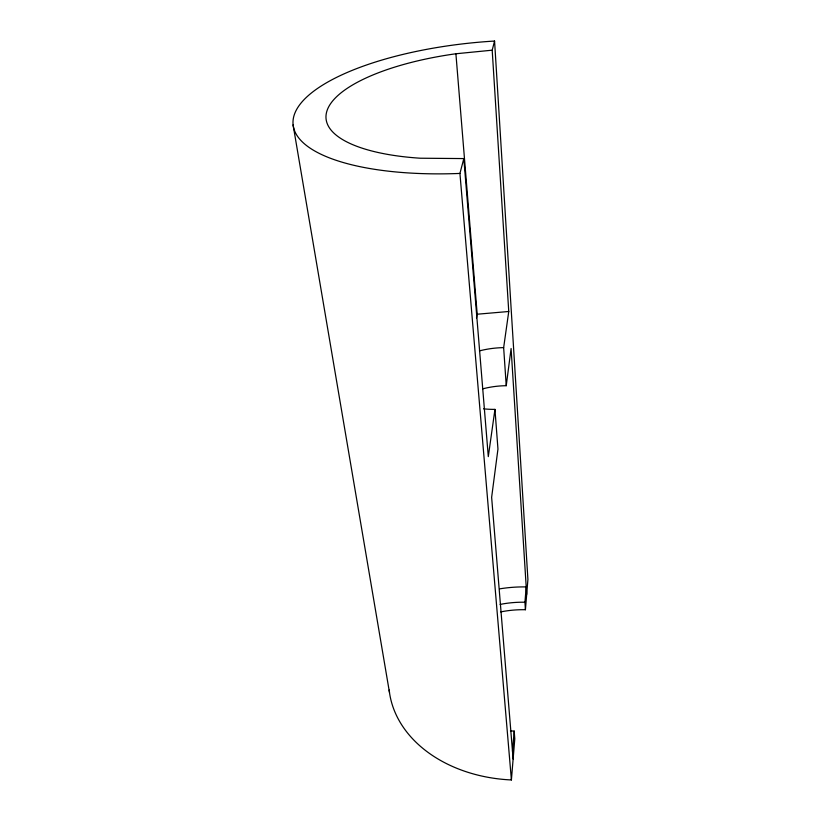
<?xml version="1.0" encoding="UTF-8"?>
<svg xmlns="http://www.w3.org/2000/svg" width="821" height="821" viewBox="0 0 821 821"><rect width="100%" height="100%" fill="white"/><g stroke="black" fill="none" stroke-linecap="round" stroke-linejoin="round"><path stroke-width="1.23" d="M389.175 690.009A133.454 100.275 -2.1 0 0 511.401 779.95L514.788 738.777L514.182 731.08A86.595 64.438 -2.3 0 1 510.426 730.875M500.707 611.902A86.123 64.541 -2.2 0 1 525.419 609.726L527.913 579.482L494.57 41.05A190.051 64.818 -5.3 0 0 293.764 116.531A190.051 64.818 -5.3 0 0 459.934 173.426L511.401 779.95M512.489 751.287L514.182 731.08M525.419 609.726L524.937 602.234L526.21 586.923A110.353 82.203 -2.3 0 0 499.661 588.862M482.553 388.908A55.612 31.506 -4.1 0 1 506.239 385.706L511.093 348.515L526.682 594.373M483.559 408.827A56.947 30.675 -4.3 0 0 494.95 409.381L488.3 456.62L463.824 158.576L420.29 158.217A156.041 53.057 -5.3 0 1 327.066 110.568A156.041 53.057 -5.3 0 1 455.901 53.765L492.19 50.184L494.57 41.05M506.239 385.706L503.653 347.632L508.753 311.498L492.19 50.184M476.498 317.984L477.196 314.217L455.901 53.765M459.934 173.426L463.824 158.576M477.196 314.217L508.753 311.498M293.087 124.884L389.482 692.472M513.125 758.994L491.635 497.352L497.957 449.056L494.95 409.381M500.092 604.43A86.595 64.438 -2.3 0 1 524.937 602.234M479.423 350.895A56.947 30.675 -4.3 0 1 503.653 347.632"/></g></svg>
